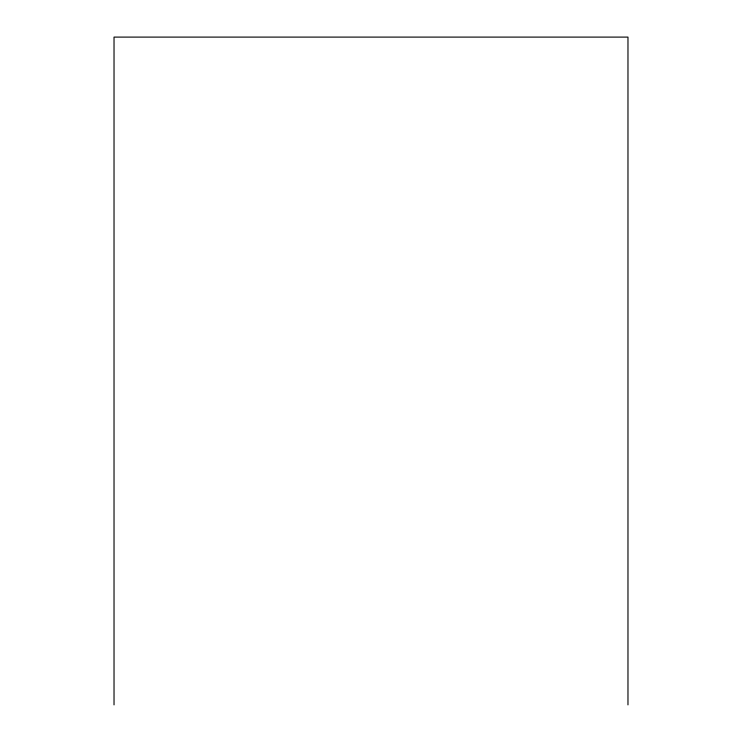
<?xml version="1.0" encoding="UTF-8"?>
<svg xmlns="http://www.w3.org/2000/svg" width="742" height="742" viewBox="0 0 742 742"><rect width="100%" height="100%" fill="white"/><g stroke="black" fill="none" stroke-linecap="round" stroke-linejoin="round"><path stroke-width="1.11" d="M627.973 704.9L627.973 37.1L114.027 37.1L114.027 704.9"/></g></svg>
